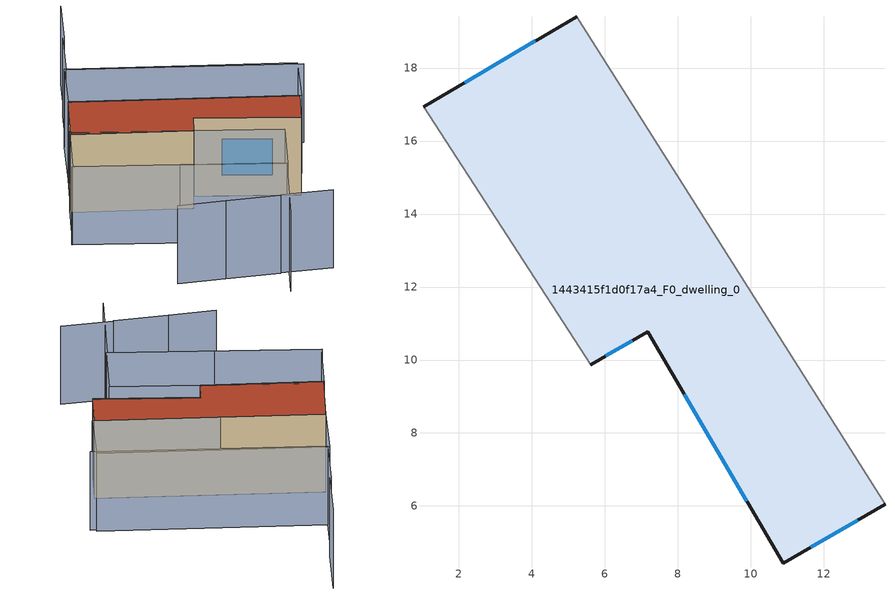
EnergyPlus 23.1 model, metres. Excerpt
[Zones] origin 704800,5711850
1443415f1d0f17a4_F0_dwelling_0
 floor ground (EU_floor_Construction): 13.68,6.05 5.24,19.41 1.04,16.93 5.62,9.87 7.18,10.77 10.9,4.43 z0
 wall outside (EU_wall_Construction): 1.04,16.93 5.24,19.41 / 13.68,6.05 10.9,4.43 7.18,10.77 5.62,9.87 z0:6
 wall adiabatic (EU_wall_Construction): 5.62,9.87 1.04,16.93 / 5.24,19.41 13.68,6.05 z0:6
 window (EU_Window_Construction): 6.76,10.53 6.04,10.11 / 2.17,17.6 4.11,18.74 / 12.93,5.61 11.65,4.87 / 9.89,6.14 8.18,9.06 z1.62:4.38
 roof outside (EU_roof_Construction): 5.24,19.41 13.68,6.05 10.9,4.43 7.18,10.77 5.62,9.87 1.04,16.93 z6
shading: 0.2,0.12 2.6,-2.62 / -2.37,2.98 0.16,0.08 / -4.59,5.5 -2.38,2.97 / -3.04,14.59 4.5,2.02 / 4.5,2.02 -1.81,-1.77 / 17.85,8.04 9.31,21.81 / 9.31,21.81 13.28,24.28 / 13.33,24.19 17.35,26.67 / 4.53,1.98 -3.01,14.54 / -3.01,14.54 1.27,17.11 / 1.27,17.11 8.81,4.55 / 8.81,4.55 4.53,1.98 / 13.75,5.96 5.24,19.41 / 5.24,19.41 9.29,21.97 / 9.29,21.97 17.8,8.52 / 17.8,8.52 13.75,5.96 z0:6
[Building]
EU S2 Campaign: North Axis=0; Terrain=City; Solar Distribution=FullExterior
[Site:Location]
London: Latitude=51.5; Longitude=-0.5; Time Zone=0; Elevation=25
[SizingPeriod:WeatherFileDays]
AnnualSizingPeriod: Begin Month=1; Begin Day of Month=1; End Month=12; End Day of Month=31; Day of Week for Start Day=Monday; Use Weather File Daylight Saving Period=No; Use Weather File Rain and Snow Indicators=No
[MATERIAL]
EU_InternalMass_Material: Roughness=MediumRough; Thickness=0.1; Conductivity=1; Density=1800; Specific Heat=900; Thermal Absorptance=0.9; Solar Absorptance=0.7; Visible Absorptance=0.7
[MATERIAL:NOMASS] Roughness=MediumRough; Thermal Absorptance=0.9; Solar Absorptance=0.7; Visible Absorptance=0.7
Name | Thermal Resistance
EU_wall_NoMass | 0.555556
EU_roof_NoMass | 0.510204
EU_floor_NoMass | 1.68919
[WINDOWMATERIAL:SIMPLEGLAZINGSYSTEM]
EU_Window_SimpleGlazing: UFactor=3.96; Solar Heat Gain Coefficient=0.85; Visible Transmittance=0.85
[CONSTRUCTION]
EU_wall_Construction: EU_wall_NoMass
EU_roof_Construction: EU_roof_NoMass
EU_floor_Construction: EU_floor_NoMass
EU_InternalMass_Construction: EU_InternalMass_Material
EU_Window_Construction: EU_Window_SimpleGlazing
[ZONE]
1443415f1d0f17a4_F0_dwelling_0: Type=1; Multiplier=1; Ceiling Height=autocalculate; Volume=381.126; Floor Area=autocalculate; Part of Total Floor Area=Yes
[INTERNALMASS]
1443415f1d0f17a4_F0_dwelling_0_EU_InternalMass: Construction=EU_InternalMass_Construction; Zone or ZoneList=1443415f1d0f17a4_F0_dwelling_0; Surface Area=63.5208
[OTHEREQUIPMENT]
EU_Step8_InternalGain_1443415f1d0f17a4_F0_dwelling_0_f000: Fuel Type=Electricity; Zone or ZoneList or Space or SpaceList=1443415f1d0f17a4_F0_dwelling_0; Schedule=EU_Step8_GainSchedule_1443415f1d0f17a4_F0_dwelling_0_f000; Design Level Calculation Method=Watts/Area; Power per Zone Floor Area=1; Fraction Latent=0; Fraction Radiant=0; Fraction Lost=0; Carbon Dioxide Generation Rate=0; EndUse Subcategory=EU_Step8_InternalGains
[ZONEVENTILATION:DESIGNFLOWRATE]
EU_ConstantAir_1443415f1d0f17a4_F0_dwelling_0: Zone or ZoneList or Space or SpaceList=1443415f1d0f17a4_F0_dwelling_0; Schedule=EU_AlwaysOn; Design Flow Rate Calculation Method=AirChanges/Hour; Air Changes per Hour=0.48; Ventilation Type=Natural; Fan Pressure Rise=0; Fan Total Efficiency=1; Constant Term Coefficient=1; Temperature Term Coefficient=0; Velocity Term Coefficient=0; Velocity Squared Term Coefficient=0; Minimum Indoor Temperature=-100; Maximum Indoor Temperature=100; Delta Temperature=-100; Minimum Outdoor Temperature=-100; Maximum Outdoor Temperature=100; Maximum Wind Speed=40
[HVACTEMPLATE:THERMOSTAT]
EU_HeatOnly_1443415f1d0f17a4_F0_dwelling_0: Constant Heating Setpoint=20; Constant Cooling Setpoint=50
[HVACTEMPLATE:ZONE:IDEALLOADSAIRSYSTEM]
1443415f1d0f17a4_F0_dwelling_0: Template Thermostat=EU_HeatOnly_1443415f1d0f17a4_F0_dwelling_0; System Availability Schedule=EU_AlwaysOn; Maximum Heating Supply Air Temperature=50; Minimum Cooling Supply Air Temperature=13; Maximum Heating Supply Air Humidity Ratio=0.0156; Minimum Cooling Supply Air Humidity Ratio=0.0077; Heating Limit=NoLimit; Cooling Limit=NoLimit; Heating Availability Schedule=EU_AlwaysOn; Cooling Availability Schedule=EU_CoolingOff; Dehumidification Control Type=ConstantSensibleHeatRatio; Cooling Sensible Heat Ratio=0.7; Dehumidification Setpoint=60; Humidification Control Type=None; Humidification Setpoint=30; Outdoor Air Method=None; Outdoor Air Flow Rate per Person=0.00944; Outdoor Air Flow Rate per Zone Floor Area=0; Outdoor Air Flow Rate per Zone=0; Demand Controlled Ventilation Type=None; Outdoor Air Economizer Type=NoEconomizer; Heat Recovery Type=None; Sensible Heat Recovery Effectiveness=0.7; Latent Heat Recovery Effectiveness=0.65
[SIZING:ZONE]
1443415f1d0f17a4_F0_dwelling_0: Zone Cooling Design Supply Air Temperature Input Method=SupplyAirTemperature; Zone Cooling Design Supply Air Temperature=13; Zone Heating Design Supply Air Temperature Input Method=SupplyAirTemperature; Zone Heating Design Supply Air Temperature=50; Zone Cooling Design Supply Air Humidity Ratio=0.008; Zone Heating Design Supply Air Humidity Ratio=0.008; Cooling Design Air Flow Method=DesignDay; Cooling Design Air Flow Rate=0; Cooling Minimum Air Flow per Zone Floor Area=0.000762; Cooling Minimum Air Flow=0; Cooling Minimum Air Flow Fraction=0.2; Heating Design Air Flow Method=DesignDay; Heating Design Air Flow Rate=0; Heating Maximum Air Flow per Zone Floor Area=0.002032; Heating Maximum Air Flow=0.141576; Heating Maximum Air Flow Fraction=0.3; Account for Dedicated Outdoor Air System=No; Dedicated Outdoor Air System Control Strategy=NeutralSupplyAir; Dedicated Outdoor Air Low Setpoint Temperature for Design=autosize; Dedicated Outdoor Air High Setpoint Temperature for Design=autosize; Zone Load Sizing Method=Sensible Load Only No Latent Load; Zone Latent Cooling Design Supply Air Humidity Ratio Input Method=HumidityRatioDifference; Zone Cooling Design Supply Air Humidity Ratio Difference=0.005; Zone Latent Heating Design Supply Air Humidity Ratio Input Method=HumidityRatioDifference; Zone Humidification Design Supply Air Humidity Ratio Difference=0.005
[SCHEDULE:CONSTANT]
Name | Hourly Value
EU_AlwaysOn | 1
EU_CoolingOff | 0
[SCHEDULE:FILE]
EU_Step8_GainSchedule_1443415f1d0f17a4_F0_dwelling_0_f000: File=../../schedules/1443415f1d0f17a4/1443415f1d0f17a4_F0_dwelling_0_f000_gain.csv; Column Number=1; Rows to Skip at Top=0; Number of Hours of Data=8760; Column Separator=Comma; Interpolate to Timestep=No; Minutes per Item=60; Adjust Schedule for Daylight Savings=Yes
